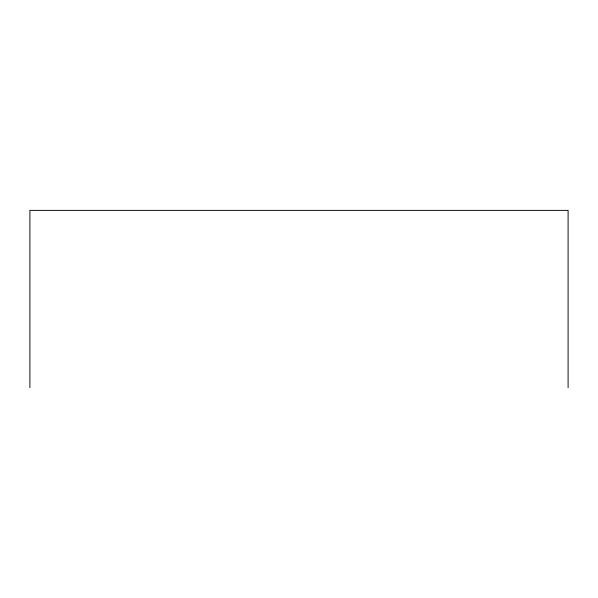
<?xml version="1.0" encoding="UTF-8"?>
<svg xmlns="http://www.w3.org/2000/svg" width="598" height="598" viewBox="0 0 598 598"><rect width="100%" height="100%" fill="white"/><g stroke="black" fill="none" stroke-linecap="round" stroke-linejoin="round"><path stroke-width="0.9" d="M568.1 387.631L568.1 210.369L29.9 210.369L29.9 387.631"/></g></svg>
